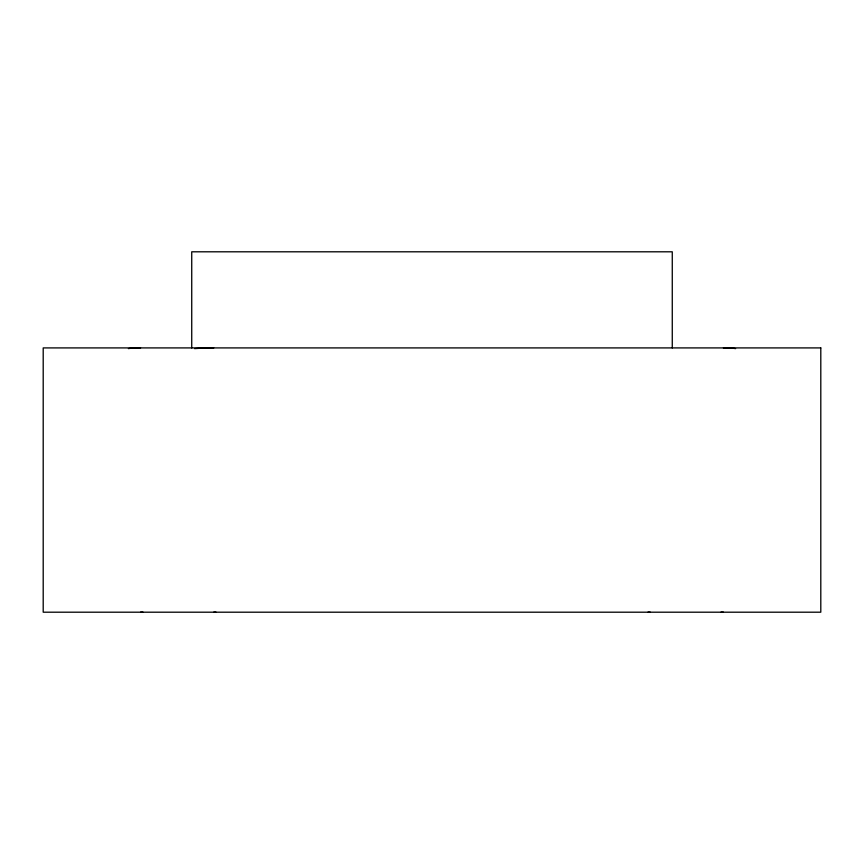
<?xml version="1.0" encoding="UTF-8"?>
<svg xmlns="http://www.w3.org/2000/svg" width="864" height="864" viewBox="0 0 864 864"><rect width="100%" height="100%" fill="white"/><g stroke="black" fill="none" stroke-linecap="round" stroke-linejoin="round"><path stroke-width="1.3" d="M672.268 347.911L672.268 251.802L191.732 251.802L191.732 347.911M723.416 347.922A52.25 5.184 -5.7 0 1 735.599 348.613M723.416 612.176A52.25 5.184 5.7 0 1 721.03 612.155M194.562 348.613A52.25 5.184 -5.7 0 1 213.743 347.922M215.978 612.155A52.25 5.184 5.7 0 1 213.743 612.176M128.401 348.613A52.25 5.184 5.7 0 1 140.584 347.922M142.97 612.155A52.25 5.184 -5.7 0 1 140.584 612.176M650.257 612.176A52.25 5.184 -5.7 0 1 648.022 612.155M820.8 347.911L43.2 347.911L43.2 612.198L820.8 612.198L820.8 347.911"/></g></svg>
